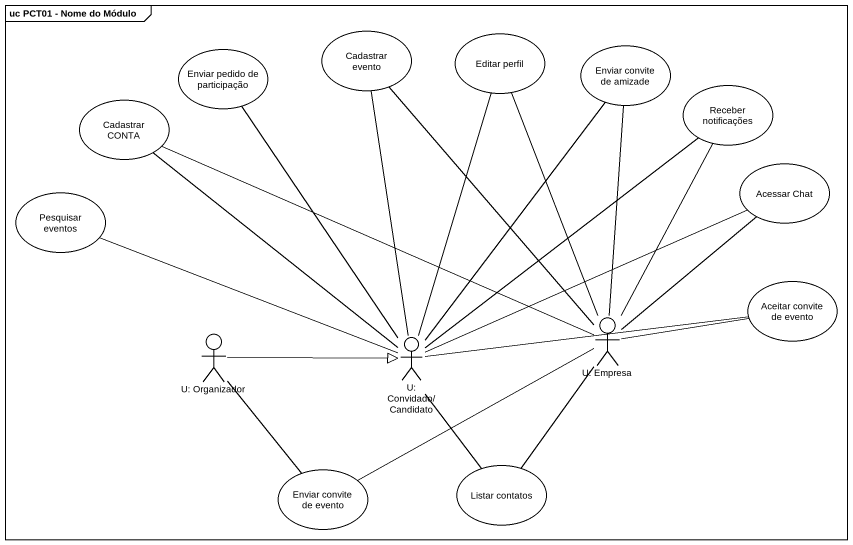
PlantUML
@startuml
mainframe uc PCT01 - Nome do Módulo
usecase "Enviar pedido de participação" as Enviar_pedido_de
usecase "Cadastrar evento" as Cadastrar_evento
usecase "Editar perfil" as Editar_perfil
usecase "Enviar convite de amizade" as Enviar_convite_de_amizade
usecase "Receber notificações" as Receber_notificações
usecase "Cadastrar CONTA" as Cadastrar_CONTA
usecase "Acessar Chat" as Acessar_Chat
usecase "Pesquisar eventos" as Pesquisar_eventos
usecase "Aceitar convite de evento" as Aceitar_convite_de_evento
actor "U: Empresa" as U_Empresa
actor "U: Organizador" as U_Organizador
actor "U: Convidado/Candidato" as U_Convidado_Candidato
usecase "Enviar convite de evento" as Enviar_convite_de_evento
usecase "Listar contatos" as Listar_contatos
U_Empresa -up- Cadastrar_evento
U_Empresa -up- Editar_perfil
U_Empresa -up- Enviar_convite_de_amizade
U_Empresa -up- Receber_notificações
U_Empresa -left- Cadastrar_CONTA
U_Empresa -up- Acessar_Chat
U_Empresa -right- Aceitar_convite_de_evento
U_Empresa -left- Enviar_convite_de_evento
U_Empresa -- Listar_contatos
U_Organizador -right-|> U_Convidado_Candidato
U_Organizador -- Enviar_convite_de_evento
U_Convidado_Candidato -up- Enviar_pedido_de
U_Convidado_Candidato -up- Cadastrar_evento
U_Convidado_Candidato -up- Editar_perfil
U_Convidado_Candidato -up- Enviar_convite_de_amizade
U_Convidado_Candidato -up- Receber_notificações
U_Convidado_Candidato -up- Cadastrar_CONTA
U_Convidado_Candidato -right- Acessar_Chat
U_Convidado_Candidato -left- Pesquisar_eventos
U_Convidado_Candidato -right- Aceitar_convite_de_evento
U_Convidado_Candidato -- Listar_contatos
@enduml
